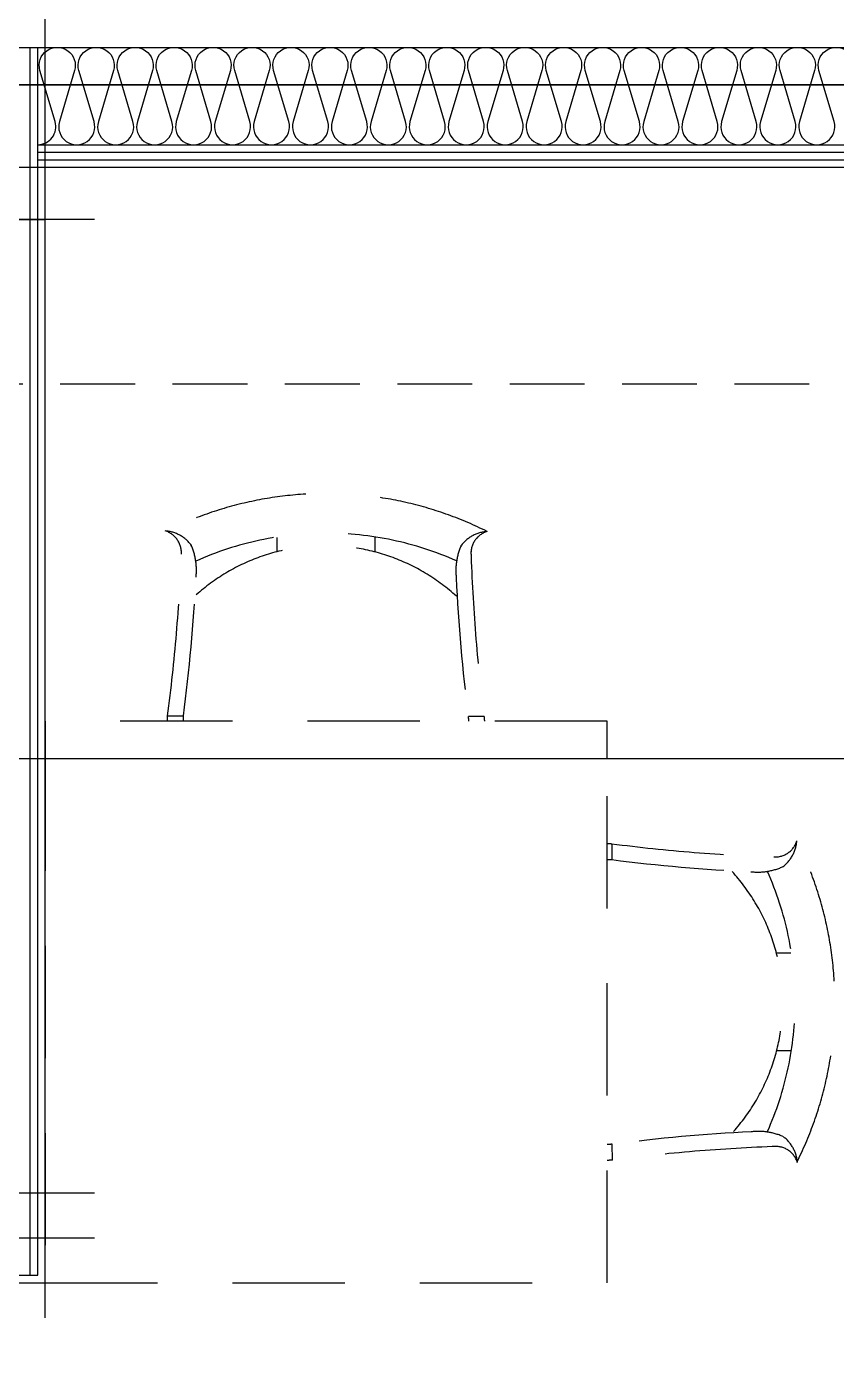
# Model space of a CAD drawing. Header units: millimetres. Extents: x 0 to 1390178, y 0 to 110113.
# Drawn here: x 704557 to 705638, y 24548 to 26319 of the extents above; entities that cross this region are included whole.
import ezdxf
from ezdxf.xclip import XClip

# ---------------------------------------------------------------- set-up
doc = ezdxf.new("R2010")
doc.units = ezdxf.units.MM
doc.header["$LTSCALE"] = 100
doc.header["$XCLIPFRAME"] = 0
for name, pattern in [('X - 단위세대 확장형$0$CEN', [62, 60, -1, 0, -1]), ('X - 단위세대 확장형$0$HID', [1.5, 1, -0.5]), ('X - 단위세대 확장형$0$X-25$0$HD', [2.5, 1.5, -1]), ('X - 평면도$0$CEN', [62, 60, -1, 0, -1])]:
    doc.linetypes.add(name, pattern=pattern)
doc.layers.get('DEFPOINTS').update_dxf_attribs({"color": 145})
for name, color, linetype in [('SYM', 7, 'Continuous'), ('X - 단위세대 확장형$0$A-CEN', 1, 'X - 단위세대 확장형$0$CEN'), ('X - 단위세대 확장형$0$A-ETC', 7, 'Continuous'), ('X - 단위세대 확장형$0$A-GIP', 6, 'Continuous'), ('X - 단위세대 확장형$0$A-INS', 9, 'Continuous'), ('X - 단위세대 확장형$0$AA-WAXM-CONC', 2, 'Continuous'), ('X - 단위세대 확장형$0$AA-XXXX-CNTL', 1, 'X - 단위세대 확장형$0$CEN'), ('X - 단위세대 확장형$0$AA-XXXX-FUR', 8, 'Continuous'), ('X - 단위세대 확장형$0$결로방지단열재', 7, 'X - 단위세대 확장형$0$HID'), ('X - 평면도$0$AA-XXXX-CNTL', 1, 'X - 평면도$0$CEN')]:
    doc.layers.add(name, color=color, linetype=linetype)
doc.layers.add('X - 단위세대 확장형$0$A-MC', color=171, linetype='Continuous', plot=False)

# ---------------------------------------------------------------- blocks, each defined once
blk = doc.blocks.new('X - 단위세대 확장형$0$X-25$0$C578C0631')
at = {"layer": 'X - 단위세대 확장형$0$AA-XXXX-FUR', "color": 8, "linetype": 'X - 단위세대 확장형$0$X-25$0$HD'}
for p, q in [((5085.4, 4915.7), (5085.4, 4894.5)), ((5304.6, 4769.3, 3.1), (5324, 4769.3)), ((5304.4, 4638.7, 3.1), (5323.8, 4638.7)), ((5084.7, 4493), (5084.8, 4514.2)), ((4492.1, 4321.9, -1.6), (4513.3, 4322, -1.6)), ((4914.8, 4322.7, -1.6), (4893.6, 4322.6, -1.6)), ((4638.4, 4102.8, 1.6), (4638.5, 4083.4, -1.6)), ((4769.1, 4103, 1.6), (4769.1, 4083.6, -1.6))]:
    blk.add_line(p, q, dxfattribs=at)
blk.add_lwpolyline([(5078.4, 4329), (5078.4, 5079), (4328.4, 5079), (4328.4, 4329)], close=True, dxfattribs=at)
for centre, radius, start, end in [((5092.4, 5285.3), 369.6, 267.829, 268.925), ((5382.7, 7141.4), 2245.4, 262.393, 268.037), ((5303.5, 4927.6), 30.3, 266.446, 343.132), ((5284.9, 4922.4), 47.8, 306.467, 355.694), ((4902.7, 4703.8), 479.8, 333.421, 26.586), ((5092.4, 5285.3), 390.9, 267.9469, 268.978), ((5382.7, 7141.4), 2266.4, 262.463, 267.168), ((5053.8, 4704.8), 259.2, 317.66, 41.7474), ((5280.4, 4959.1), 81.9, 263.172, 293.625), ((4902.7, 4703.8), 426.8, 335.965, 24.0949), ((5374.6, 2266.4), 2266.4, 92.642, 97.346), ((5279.6, 4449), 81.9, 66.1847, 96.637), ((5284.1, 4485.7), 47.8, 4.116, 53.3427), ((5090.5, 4123.4, 3.1), 390.9, 90.831, 91.7685), ((5090.5, 4123.4), 390.9, 90.831, 91.7685), ((5374.6, 2266.4), 2245.4, 91.773, 97.416), ((5302.8, 4480.4), 30.3, 16.6779, 93.363), ((5090.5, 4123.4, 3.1), 369.6, 90.885, 91.87), ((5090.5, 4123.4), 369.6, 90.885, 91.87), ((4122.5, 4315, -1.6), 369.6, 1.075, 2.171), ((2266.4, 4024.7, -1.6), 2245.4, 1.963, 7.607), ((4122.5, 4315, -1.6), 390.9, 1.022, 2.0531), ((2266.4, 4024.7, -1.6), 2266.4, 2.832, 7.537), ((7141.4, 4032.8, -1.6), 2266.4, 172.654, 177.358), ((5284.4, 4316.9, 1.6), 390.9, 178.2315, 179.169), ((5284.4, 4316.9, -1.6), 390.9, 178.2315, 179.169), ((7141.4, 4032.8, -1.6), 2245.4, 172.584, 178.227), ((5284.4, 4316.9, 1.6), 369.6, 178.13, 179.115), ((5284.4, 4316.9, -1.6), 369.6, 178.13, 179.115), ((4703, 4353.6, -1.6), 259.2, 228.2526, 312.34), ((4448.7, 4127, -1.6), 81.9, 336.375, 6.828), ((4958.8, 4127.8, -1.6), 81.9, 173.363, 203.8153), ((4704, 4504.7, -1.6), 426.8, 245.9051, 294.035), ((4480.2, 4103.9, -1.6), 30.3, 286.868, 3.554), ((4485.3, 4122.5, -1.6), 47.8, 274.306, 323.533), ((4922.1, 4123.3, -1.6), 47.8, 216.6573, 265.884), ((4927.4, 4104.6, -1.6), 30.3, 176.637, 253.3221), ((4704, 4504.7, -1.6), 479.8, 243.414, 296.579)]:
    blk.add_arc(centre, radius, start, end, dxfattribs=at)
blk = doc.blocks.new('X - 단위세대 확장형$0$A$C6f67e9a2')
at = {"layer": 'DEFPOINTS'}
blk.add_line((2610.1, -23722.5), (11292.5, -23722.5), dxfattribs=at)
at = {"layer": 'X - 단위세대 확장형$0$A-CEN'}
blk.add_line((2610.1, -22822.5), (11292.5, -22822.5), dxfattribs=at)
at = {"layer": 'X - 단위세대 확장형$0$A-GIP'}
for p, q in [((5930, -23722.5), (5930, -22772.5)), ((5940, -23722.5), (5940, -22772.5)), ((5940, -22912.5), (10730, -22912.5)), ((5940, -22922.5), (10720, -22922.5))]:
    blk.add_line(p, q, dxfattribs=at)
at = {"layer": 'X - 단위세대 확장형$0$A-INS'}
blk.add_line((5940, -22902.5), (10740, -22902.5), dxfattribs=at)
blk.add_lwpolyline([(5940, -22902.5, 0.500912), (5963.1, -22871.7), (5942.9, -22803.4, -1.337394), (5989.1, -22803.4), (5968.9, -22871.7, 1.337394), (6015.1, -22871.7), (5994.9, -22803.4, -1.337394), (6041.1, -22803.4), (6020.9, -22871.7, 1.337394), (6067.1, -22871.7), (6046.9, -22803.4, -1.337394), (6093.1, -22803.4), (6072.9, -22871.7, 1.337394), (6119.1, -22871.7), (6098.9, -22803.4, -1.337394), (6145.1, -22803.4), (6124.9, -22871.7, 1.337394), (6171.1, -22871.7), (6150.9, -22803.4, -1.337394), (6197.1, -22803.4), (6176.9, -22871.7, 1.337394), (6223.1, -22871.7), (6202.9, -22803.4, -1.337394), (6249.1, -22803.4), (6228.9, -22871.7, 1.337394), (6275.1, -22871.7), (6254.9, -22803.4, -1.337394), (6301.1, -22803.4), (6280.9, -22871.7, 1.337394), (6327.1, -22871.7), (6306.9, -22803.4, -1.337394), (6353.1, -22803.4), (6332.9, -22871.7, 1.337394), (6379.1, -22871.7), (6358.9, -22803.4, -1.337394), (6405.1, -22803.4), (6384.9, -22871.7, 1.337394), (6431.1, -22871.7), (6410.9, -22803.4, -1.337394), (6457.1, -22803.4), (6436.9, -22871.7, 1.337394), (6483.1, -22871.7), (6462.9, -22803.4, -1.337394), (6509.1, -22803.4), (6488.9, -22871.7, 1.337394), (6535.1, -22871.7), (6514.9, -22803.4, -1.337394), (6561.1, -22803.4), (6540.9, -22871.7, 1.337394), (6587.1, -22871.7), (6566.9, -22803.4, -1.337394), (6613.1, -22803.4), (6592.9, -22871.7, 1.337394), (6639.1, -22871.7), (6618.9, -22803.4, -1.337394), (6665.1, -22803.4), (6644.9, -22871.7, 1.337394), (6691.1, -22871.7), (6670.9, -22803.4, -1.337394), (6717.1, -22803.4), (6696.9, -22871.7, 1.337394), (6743.1, -22871.7), (6722.9, -22803.4, -1.337394), (6769.1, -22803.4), (6748.9, -22871.7, 1.337394), (6795.1, -22871.7), (6774.9, -22803.4, -1.337394), (6821.1, -22803.4), (6800.9, -22871.7, 1.337394), (6847.1, -22871.7), (6826.9, -22803.4, -1.337394), (6873.1, -22803.4), (6852.9, -22871.7, 1.337394), (6899.1, -22871.7), (6878.9, -22803.4, -1.337394), (6925.1, -22803.4), (6904.9, -22871.7, 1.337394), (6951.1, -22871.7), (6930.9, -22803.4, -1.337394), (6977.1, -22803.4), (6956.9, -22871.7, 1.337394), (7003.1, -22871.7), (6982.9, -22803.4, -1.337394), (7029.1, -22803.4)], format="xyb", dxfattribs=at)
at = {"layer": 'X - 단위세대 확장형$0$A-MC'}
for p, q in [((5950, -23722.5), (5950, -22426.6)), ((5798.2, -22932.5), (11292.5, -22932.5)), ((2610.1, -23002.5), (5950, -23002.5)), ((6015.5, -23002.5), (3545, -23002.5))]:
    blk.add_line(p, q, dxfattribs=at)
at = {"layer": 'X - 단위세대 확장형$0$AA-WAXM-CONC'}
blk.add_line((2930, -22772.5), (10870, -22772.5), dxfattribs=at)
at = {"linetype": 'Continuous'}
ref = blk.add_blockref('X - 단위세대 확장형$0$X-25$0$C578C0631', (11029, -28750.9), dxfattribs=dict(at, rotation=90))
XClip(ref).set_block_clipping_path([(5028.3886025145, -263.5193552037), (5928.3886025145, 8418.8815549894)])
blk = doc.blocks.new('X - 단위세대 확장형$0$20220222-결로')
at = {"layer": 'X - 단위세대 확장형$0$결로방지단열재'}
blk.add_lwpolyline([(-15470, -730), (-15470, 740), (-14180, 740), (-14180, 2390), (-21220, 2390), (-21220, -730)], dxfattribs=at)
blk = doc.blocks.new('X - 단위세대 확장형$0$A$C11416124')
at = {"layer": 'X - 단위세대 확장형$0$A-ETC', "color": 8, "linetype": 'Continuous'}
for p, q in [((5079.4, 4318.8), (3589.4, 4318.8)), ((5079.4, 4308.8), (3589.4, 4308.8)), ((5079.4, 3608.8), (5079.4, 4318.8))]:
    blk.add_line(p, q, dxfattribs=at)
at = {"layer": 'X - 단위세대 확장형$0$A-MC'}
for p, q in [((4969.4, 2470.2), (4969.4, 4394.3)), ((5089.4, 2470.2), (5089.4, 4394.3)), ((5136.4, 4328.8), (3489.4, 4328.8))]:
    blk.add_line(p, q, dxfattribs=at)
at = {"layer": 'X - 단위세대 확장형$0$AA-XXXX-CNTL'}
blk.add_line((5029.4, 2470.2), (5029.4, 4394.3), dxfattribs=at)
at = {"linetype": 'Continuous', "rotation": 179.9999999999999}
blk.add_blockref('X - 단위세대 확장형$0$X-25$0$C578C0631', (9417.8, 9407.8), dxfattribs=at)
blk = doc.blocks.new('X - 단위세대 확장형', base_point=(-475.4, -286.7))
blk.add_blockref('X - 단위세대 확장형$0$A$C6f67e9a2', (45882, 64955.6))
blk.add_blockref('X - 단위세대 확장형$0$20220222-결로', (70482, 39343.1))
ref = blk.add_blockref('X - 단위세대 확장형$0$A$C11416124', (47503.2, 45622.5), dxfattribs=dict(rotation=270))
XClip(ref).set_block_clipping_path([(4389.4068502223, 988.9141629766), (7109.4068502223, 9671.3150731698)])
blk = doc.blocks.new('X - 평면도', base_point=(-475.4, -286.7))
at = {"layer": 'X - 평면도$0$AA-XXXX-CNTL'}
blk.add_line((1056712, 42133.6), (1066162.2, 42133.6), dxfattribs=at)

msp = doc.modelspace()

# ---------------------------------------------------------------- block references
at = {"layer": 'SYM'}
ref = msp.add_blockref('X - 단위세대 확장형', (652274.7, -16179.1), dxfattribs=at)
XClip(ref).set_block_clipping_path([(27286.2339647645, 22495.2025850526), (88213.6007378809, 68689.6277392105)])

# ---------------------------------------------------------------- next in the draw order: block references
ref = msp.add_blockref('X - 평면도', (-355725.3, -16179.1))
XClip(ref).set_block_clipping_path([(1027249.9161542748, 15892.4151621381), (1111249.9161542747, 75292.4151621381)])

doc.saveas('drawing.dxf')
